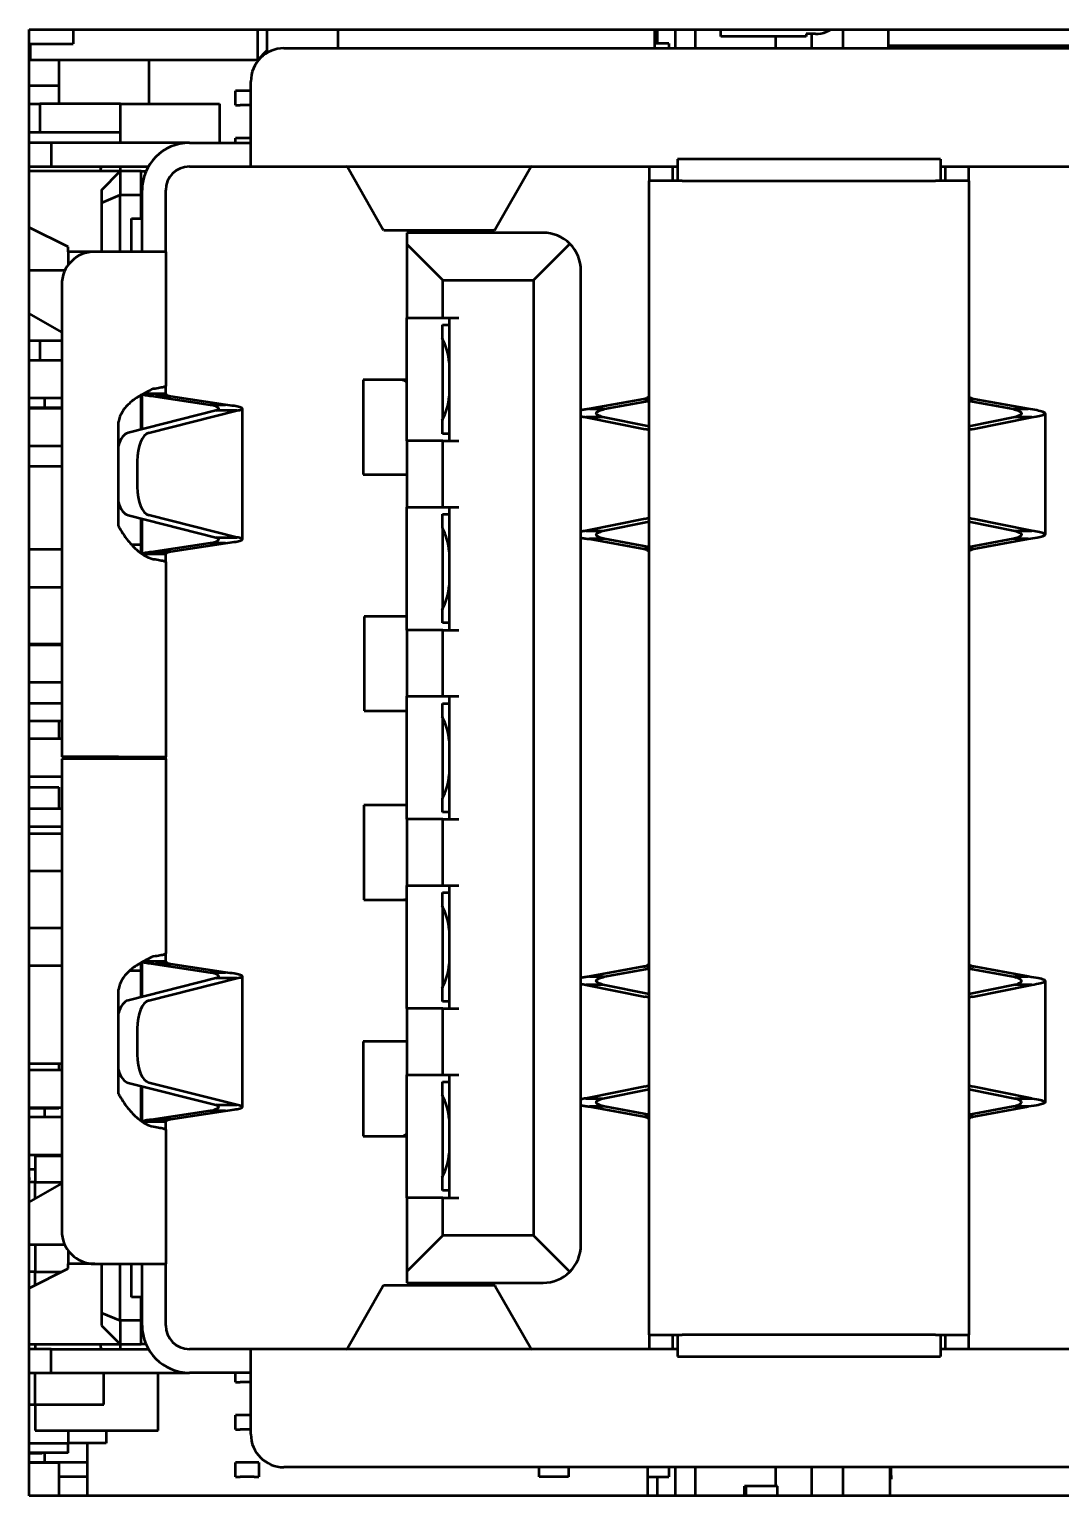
# Model space of a CAD drawing. Header units: millimetres. Extents: x 3412 to 5643, y 891 to 1933.
# Drawn here: x 3686.94 to 3697.84, y 1516.77 to 1532.27 of the extents above; entities that cross this region are included whole.
import ezdxf

# ---------------------------------------------------------------- set-up
doc = ezdxf.new("R2010")
doc.units = ezdxf.units.MM
doc.header["$LTSCALE"] = 1.8
doc.layers.add('외형선(ISO)', color=7, linetype='Continuous', lineweight=50)

msp = doc.modelspace()

# ---------------------------------------------------------------- linework, layer by layer
at = {"layer": '외형선(ISO)'}
for p, q in [((3686.937, 1516.77), (3686.937, 1532.27)), ((3686.937, 1532.27), (3703.537, 1532.27)), ((3687.399, 1532.27), (3687.399, 1532.118)), ((3689.349, 1532.27), (3689.349, 1531.946)), ((3689.449, 1532.27), (3689.449, 1532.046)), ((3690.199, 1532.27), (3690.199, 1532.071)), ((3693.549, 1532.071), (3693.549, 1532.27)), ((3693.578, 1532.12), (3693.578, 1532.27)), ((3693.766, 1532.27), (3693.766, 1532.07)), ((3693.978, 1532.27), (3693.978, 1532.07)), ((3694.249, 1532.196), (3694.249, 1532.27)), ((3695.149, 1532.221), (3695.149, 1532.196)), ((3695.249, 1532.221), (3695.149, 1532.221)), ((3695.208, 1532.221), (3695.208, 1532.07)), ((3695.538, 1532.27), (3695.538, 1532.07)), ((3696.018, 1532.27), (3696.018, 1532.07)), ((3686.937, 1532.118), (3687.399, 1532.118)), ((3686.949, 1531.946), (3686.949, 1532.118)), ((3689.629, 1532.07), (3700.749, 1532.07)), ((3690.199, 1532.071), (3693.549, 1532.071)), ((3692.328, 1532.07), (3692.328, 1532.071)), ((3692.636, 1532.071), (3692.636, 1532.07)), ((3693.478, 1532.07), (3693.478, 1532.071)), ((3693.672, 1532.12), (3693.549, 1532.12)), ((3693.698, 1532.12), (3693.672, 1532.12)), ((3693.698, 1532.12), (3693.698, 1532.07)), ((3695.149, 1532.196), (3694.249, 1532.196)), ((3694.828, 1532.07), (3694.828, 1532.196)), ((3703.537, 1532.095), (3696.018, 1532.095)), ((3686.937, 1531.957), (3686.949, 1531.946)), ((3689.349, 1531.946), (3686.949, 1531.946)), ((3687.249, 1531.946), (3687.249, 1531.678)), ((3688.199, 1531.946), (3688.199, 1531.482)), ((3689.449, 1532.046), (3689.349, 1531.946)), ((3686.937, 1531.678), (3687.249, 1531.678)), ((3687.249, 1531.678), (3687.249, 1531.482)), ((3689.117, 1531.47), (3689.117, 1531.62)), ((3689.164, 1531.62), (3689.117, 1531.62)), ((3689.279, 1531.62), (3689.164, 1531.62)), ((3689.279, 1531.32), (3689.279, 1531.72)), ((3686.937, 1531.482), (3687.049, 1531.482)), ((3687.902, 1531.482), (3687.049, 1531.482)), ((3687.049, 1531.482), (3687.049, 1531.182)), ((3687.902, 1531.07), (3687.902, 1531.482)), ((3687.902, 1531.482), (3688.949, 1531.482)), ((3688.949, 1531.482), (3688.949, 1531.07)), ((3689.117, 1531.47), (3689.165, 1531.47)), ((3689.279, 1531.47), (3689.165, 1531.47)), ((3689.279, 1530.82), (3689.279, 1531.32)), ((3686.937, 1531.182), (3687.899, 1531.182)), ((3687.899, 1531.182), (3687.899, 1531.07)), ((3689.117, 1531.07), (3689.117, 1531.12)), ((3689.164, 1531.12), (3689.117, 1531.12)), ((3689.279, 1531.12), (3689.164, 1531.12)), ((3687.168, 1531.07), (3686.937, 1531.07)), ((3688.629, 1531.07), (3687.168, 1531.07)), ((3687.168, 1531.07), (3687.168, 1530.82)), ((3688.629, 1531.07), (3689.279, 1531.07)), ((3686.937, 1530.82), (3687.168, 1530.82)), ((3687.168, 1530.82), (3688.196, 1530.82)), ((3687.899, 1530.82), (3687.899, 1530.77)), ((3688.629, 1530.82), (3689.279, 1530.82)), ((3689.279, 1530.82), (3693.789, 1530.82)), ((3690.676, 1530.156), (3690.3, 1530.812)), ((3692.238, 1530.812), (3691.861, 1530.156)), ((3693.489, 1530.82), (3693.489, 1530.682)), ((3693.739, 1530.682), (3693.739, 1530.82)), ((3693.789, 1530.899), (3693.789, 1530.67)), ((3696.569, 1530.899), (3693.789, 1530.899)), ((3696.569, 1530.899), (3696.569, 1530.67)), ((3696.569, 1530.82), (3701.099, 1530.82)), ((3696.619, 1530.82), (3696.619, 1530.682)), ((3696.869, 1530.682), (3696.869, 1530.82)), ((3687.899, 1530.77), (3686.937, 1530.77)), ((3687.699, 1530.57), (3687.899, 1530.77)), ((3687.899, 1530.77), (3687.899, 1530.52)), ((3688.119, 1530.77), (3687.899, 1530.77)), ((3688.119, 1530.52), (3688.119, 1530.77)), ((3688.119, 1530.77), (3688.17, 1530.77)), ((3693.489, 1530.682), (3693.489, 1530.67)), ((3693.839, 1530.67), (3693.489, 1530.67)), ((3693.489, 1518.47), (3693.489, 1530.67)), ((3693.739, 1530.67), (3693.739, 1530.682)), ((3693.839, 1530.67), (3696.519, 1530.67)), ((3696.869, 1530.67), (3696.519, 1530.67)), ((3696.619, 1530.682), (3696.619, 1530.67)), ((3696.869, 1530.67), (3696.869, 1530.682)), ((3696.869, 1530.67), (3696.869, 1518.47)), ((3687.699, 1530.57), (3687.699, 1530.437)), ((3687.699, 1530.437), (3687.899, 1530.52)), ((3687.899, 1530.52), (3688.119, 1530.52)), ((3687.899, 1529.92), (3687.899, 1530.52)), ((3688.119, 1530.27), (3688.119, 1530.52)), ((3688.129, 1529.92), (3688.129, 1530.57)), ((3688.379, 1529.92), (3688.379, 1530.57)), ((3687.699, 1530.437), (3687.699, 1529.92)), ((3688.019, 1530.27), (3688.119, 1530.27)), ((3688.019, 1529.92), (3688.019, 1530.27)), ((3688.119, 1530.27), (3688.129, 1530.27)), ((3687.349, 1529.97), (3686.937, 1530.176)), ((3690.684, 1530.147), (3691.853, 1530.147)), ((3690.929, 1530.12), (3690.929, 1530)), ((3692.369, 1530.12), (3690.929, 1530.12)), ((3687.349, 1529.92), (3687.349, 1529.97)), ((3687.629, 1529.92), (3687.349, 1529.92)), ((3687.349, 1529.92), (3687.349, 1529.78)), ((3687.879, 1529.92), (3687.629, 1529.92)), ((3688.379, 1529.92), (3687.879, 1529.92)), ((3688.379, 1529.92), (3688.379, 1528.502)), ((3690.929, 1530), (3690.929, 1529.22)), ((3691.309, 1529.62), (3690.929, 1530)), ((3692.652, 1530.003), (3692.269, 1529.62)), ((3687.313, 1529.72), (3686.937, 1529.72)), ((3687.279, 1529.57), (3687.279, 1524.58)), ((3691.309, 1529.22), (3691.309, 1529.62)), ((3691.309, 1529.62), (3692.269, 1529.62)), ((3692.269, 1529.62), (3692.269, 1519.52)), ((3692.769, 1519.42), (3692.769, 1529.72)), ((3687.279, 1529.069), (3686.937, 1529.268)), ((3690.929, 1527.92), (3690.929, 1529.22)), ((3690.929, 1529.22), (3691.309, 1529.22)), ((3691.304, 1529.002), (3691.304, 1529.145)), ((3691.304, 1529.145), (3691.379, 1529.145)), ((3691.309, 1529.22), (3691.479, 1529.22)), ((3691.379, 1527.92), (3691.379, 1529.22)), ((3686.937, 1528.982), (3687.279, 1528.982)), ((3687.049, 1528.982), (3687.049, 1528.774)), ((3691.304, 1529.002), (3691.304, 1528.138)), ((3686.937, 1528.774), (3687.279, 1528.774)), ((3687.279, 1528.77), (3686.937, 1528.77)), ((3688.379, 1528.419), (3688.379, 1528.502)), ((3690.61, 1528.565), (3690.467, 1528.565)), ((3690.467, 1528.565), (3690.467, 1527.565)), ((3690.867, 1528.565), (3690.61, 1528.565)), ((3690.929, 1528.565), (3690.867, 1528.565)), ((3687.279, 1528.37), (3686.937, 1528.37)), ((3687.098, 1528.37), (3687.098, 1528.27)), ((3688.119, 1528.04), (3688.119, 1528.404)), ((3688.129, 1528.042), (3688.129, 1528.409)), ((3688.146, 1528.419), (3688.254, 1528.419)), ((3688.254, 1528.419), (3688.379, 1528.419)), ((3688.272, 1528.39), (3688.85, 1528.301)), ((3688.352, 1528.39), (3688.272, 1528.39)), ((3688.432, 1528.39), (3688.352, 1528.39)), ((3689.01, 1528.301), (3688.432, 1528.39)), ((3693.435, 1528.362), (3692.859, 1528.257)), ((3693.019, 1528.257), (3693.489, 1528.343)), ((3693.489, 1528.362), (3693.435, 1528.362)), ((3696.922, 1528.362), (3696.869, 1528.362)), ((3696.869, 1528.343), (3697.338, 1528.257)), ((3697.499, 1528.257), (3696.922, 1528.362)), ((3687.279, 1528.27), (3686.937, 1528.27)), ((3686.937, 1528.265), (3687.279, 1528.265)), ((3688.91, 1528.24), (3687.981, 1528.005)), ((3688.201, 1528.005), (3689.131, 1528.24)), ((3688.85, 1528.301), (3688.93, 1528.301)), ((3689.02, 1528.24), (3688.91, 1528.24)), ((3688.93, 1528.301), (3689.01, 1528.301)), ((3689.131, 1528.24), (3689.02, 1528.24)), ((3689.189, 1528.262), (3689.189, 1526.878)), ((3692.859, 1528.257), (3692.939, 1528.257)), ((3692.939, 1528.257), (3693.019, 1528.257)), ((3697.338, 1528.257), (3697.418, 1528.257)), ((3697.418, 1528.257), (3697.499, 1528.257)), ((3697.677, 1528.211), (3697.677, 1526.929)), ((3687.879, 1527.019), (3687.879, 1528.121)), ((3691.304, 1527.995), (3691.304, 1528.138)), ((3692.91, 1528.171), (3692.821, 1528.171)), ((3692.821, 1528.171), (3693.448, 1528.044)), ((3693, 1528.171), (3692.91, 1528.171)), ((3693.489, 1528.072), (3693, 1528.171)), ((3697.357, 1528.171), (3696.869, 1528.072)), ((3696.909, 1528.044), (3697.537, 1528.171)), ((3697.447, 1528.171), (3697.357, 1528.171)), ((3697.537, 1528.171), (3697.447, 1528.171)), ((3687.279, 1527.865), (3686.937, 1527.865)), ((3690.929, 1527.92), (3690.929, 1527.22)), ((3691.309, 1527.92), (3690.929, 1527.92)), ((3691.379, 1527.995), (3691.304, 1527.995)), ((3691.309, 1527.22), (3691.309, 1527.92)), ((3691.309, 1527.92), (3691.479, 1527.92)), ((3687.279, 1527.649), (3686.937, 1527.649)), ((3688.077, 1527.707), (3688.077, 1527.433)), ((3690.467, 1527.565), (3690.61, 1527.565)), ((3690.61, 1527.565), (3690.929, 1527.565)), ((3687.981, 1527.135), (3688.91, 1526.9)), ((3688.119, 1526.82), (3688.119, 1527.1)), ((3688.129, 1526.724), (3688.129, 1527.097)), ((3689.131, 1526.9), (3688.201, 1527.135)), ((3690.929, 1525.92), (3690.929, 1527.22)), ((3690.929, 1527.22), (3691.309, 1527.22)), ((3691.304, 1527.145), (3691.379, 1527.145)), ((3691.304, 1527.002), (3691.304, 1527.145)), ((3691.309, 1527.22), (3691.479, 1527.22)), ((3691.379, 1525.92), (3691.379, 1527.22)), ((3693.448, 1527.096), (3692.821, 1526.969)), ((3697.537, 1526.969), (3696.909, 1527.096)), ((3691.304, 1527.002), (3691.304, 1526.138)), ((3692.821, 1526.969), (3692.91, 1526.969)), ((3692.91, 1526.969), (3693, 1526.969)), ((3693, 1526.969), (3693.489, 1527.067)), ((3696.869, 1527.067), (3697.357, 1526.969)), ((3697.357, 1526.969), (3697.447, 1526.969)), ((3697.447, 1526.969), (3697.537, 1526.969)), ((3688.119, 1526.82), (3688.019, 1526.82)), ((3688.119, 1526.731), (3688.119, 1526.82)), ((3688.85, 1526.839), (3688.272, 1526.749)), ((3688.432, 1526.749), (3689.01, 1526.839)), ((3688.93, 1526.839), (3688.85, 1526.839)), ((3688.91, 1526.9), (3689.02, 1526.9)), ((3689.01, 1526.839), (3688.93, 1526.839)), ((3689.02, 1526.9), (3689.131, 1526.9)), ((3692.859, 1526.883), (3693.435, 1526.777)), ((3692.939, 1526.883), (3692.859, 1526.883)), ((3693.019, 1526.883), (3692.939, 1526.883)), ((3693.489, 1526.797), (3693.019, 1526.883)), ((3697.338, 1526.883), (3696.869, 1526.797)), ((3696.922, 1526.777), (3697.499, 1526.883)), ((3697.418, 1526.883), (3697.338, 1526.883)), ((3697.499, 1526.883), (3697.418, 1526.883)), ((3686.937, 1526.774), (3687.279, 1526.774)), ((3687.279, 1526.77), (3686.937, 1526.77)), ((3688.254, 1526.721), (3688.134, 1526.721)), ((3688.379, 1526.721), (3688.254, 1526.721)), ((3688.272, 1526.749), (3688.352, 1526.749)), ((3688.352, 1526.749), (3688.432, 1526.749)), ((3688.379, 1526.638), (3688.379, 1526.721)), ((3688.379, 1526.638), (3688.379, 1524.58)), ((3693.435, 1526.777), (3693.489, 1526.777)), ((3696.869, 1526.777), (3696.922, 1526.777)), ((3687.279, 1526.37), (3686.937, 1526.37)), ((3690.62, 1526.065), (3690.477, 1526.065)), ((3690.477, 1526.065), (3690.477, 1525.065)), ((3690.9, 1526.065), (3690.62, 1526.065)), ((3690.929, 1526.065), (3690.9, 1526.065)), ((3691.304, 1525.995), (3691.304, 1526.138)), ((3690.929, 1525.92), (3690.929, 1525.22)), ((3691.309, 1525.92), (3690.929, 1525.92)), ((3691.379, 1525.995), (3691.304, 1525.995)), ((3691.309, 1525.22), (3691.309, 1525.92)), ((3691.309, 1525.92), (3691.479, 1525.92)), ((3687.279, 1525.77), (3686.937, 1525.77)), ((3686.937, 1525.765), (3687.279, 1525.765)), ((3687.279, 1525.365), (3686.937, 1525.365)), ((3686.937, 1525.149), (3687.279, 1525.149)), ((3690.929, 1523.92), (3690.929, 1525.22)), ((3690.929, 1525.22), (3691.309, 1525.22)), ((3691.304, 1525.145), (3691.379, 1525.145)), ((3691.304, 1525.002), (3691.304, 1525.145)), ((3691.309, 1525.22), (3691.479, 1525.22)), ((3691.379, 1523.92), (3691.379, 1525.22)), ((3686.937, 1524.959), (3687.279, 1524.959)), ((3687.249, 1524.959), (3687.249, 1524.774)), ((3690.477, 1525.065), (3690.62, 1525.065)), ((3690.62, 1525.065), (3690.9, 1525.065)), ((3690.9, 1525.065), (3690.929, 1525.065)), ((3691.304, 1525.002), (3691.304, 1524.138)), ((3686.937, 1524.774), (3687.279, 1524.774)), ((3687.279, 1524.77), (3686.937, 1524.77)), ((3687.879, 1524.58), (3687.279, 1524.58)), ((3687.279, 1524.56), (3687.279, 1519.57)), ((3687.879, 1524.56), (3687.279, 1524.56)), ((3687.349, 1524.58), (3687.349, 1524.56)), ((3687.869, 1524.58), (3687.869, 1524.56)), ((3687.879, 1524.58), (3688.379, 1524.58)), ((3688.379, 1524.56), (3687.879, 1524.56)), ((3688.119, 1524.56), (3688.119, 1524.58)), ((3688.129, 1524.58), (3688.129, 1524.56)), ((3688.379, 1524.56), (3688.379, 1524.58)), ((3688.379, 1524.56), (3688.379, 1522.502)), ((3687.279, 1524.37), (3686.937, 1524.37)), ((3686.937, 1524.261), (3687.249, 1524.261)), ((3687.249, 1524.261), (3687.249, 1524.029)), ((3687.279, 1524.029), (3686.937, 1524.029)), ((3690.615, 1524.07), (3690.472, 1524.07)), ((3690.472, 1524.07), (3690.472, 1523.07)), ((3690.895, 1524.07), (3690.615, 1524.07)), ((3690.929, 1524.07), (3690.895, 1524.07)), ((3691.304, 1523.995), (3691.304, 1524.138)), ((3691.379, 1523.995), (3691.304, 1523.995)), ((3687.279, 1523.839), (3686.937, 1523.839)), ((3690.929, 1523.92), (3690.929, 1523.22)), ((3691.309, 1523.92), (3690.929, 1523.92)), ((3691.309, 1523.22), (3691.309, 1523.92)), ((3691.309, 1523.92), (3691.479, 1523.92)), ((3686.937, 1523.77), (3687.279, 1523.77)), ((3687.279, 1523.37), (3686.937, 1523.37)), ((3690.929, 1521.92), (3690.929, 1523.22)), ((3690.929, 1523.22), (3691.309, 1523.22)), ((3691.309, 1523.22), (3691.479, 1523.22)), ((3691.379, 1521.92), (3691.379, 1523.22)), ((3690.472, 1523.07), (3690.615, 1523.07)), ((3690.615, 1523.07), (3690.895, 1523.07)), ((3690.895, 1523.07), (3690.929, 1523.07)), ((3691.304, 1523.145), (3691.379, 1523.145)), ((3691.304, 1523.002), (3691.304, 1523.145)), ((3691.304, 1523.002), (3691.304, 1522.138)), ((3686.937, 1522.774), (3687.279, 1522.774)), ((3687.279, 1522.77), (3686.937, 1522.77)), ((3688.379, 1522.419), (3688.379, 1522.502)), ((3687.279, 1522.37), (3686.937, 1522.37)), ((3687.999, 1522.32), (3688.119, 1522.32)), ((3688.119, 1522.32), (3688.119, 1522.404)), ((3688.119, 1522.04), (3688.119, 1522.32)), ((3688.129, 1522.042), (3688.129, 1522.409)), ((3688.146, 1522.419), (3688.254, 1522.419)), ((3688.254, 1522.419), (3688.379, 1522.419)), ((3688.272, 1522.39), (3688.85, 1522.301)), ((3688.352, 1522.39), (3688.272, 1522.39)), ((3688.432, 1522.39), (3688.352, 1522.39)), ((3689.01, 1522.301), (3688.432, 1522.39)), ((3688.85, 1522.301), (3688.93, 1522.301)), ((3688.93, 1522.301), (3689.01, 1522.301)), ((3693.435, 1522.362), (3692.859, 1522.257)), ((3693.019, 1522.257), (3693.489, 1522.343)), ((3693.489, 1522.362), (3693.435, 1522.362)), ((3696.922, 1522.362), (3696.869, 1522.362)), ((3696.869, 1522.343), (3697.338, 1522.257)), ((3697.499, 1522.257), (3696.922, 1522.362)), ((3688.91, 1522.24), (3687.981, 1522.005)), ((3688.201, 1522.005), (3689.131, 1522.24)), ((3689.02, 1522.24), (3688.91, 1522.24)), ((3689.131, 1522.24), (3689.02, 1522.24)), ((3689.189, 1522.262), (3689.189, 1520.878)), ((3691.304, 1521.995), (3691.304, 1522.138)), ((3692.91, 1522.171), (3692.821, 1522.171)), ((3692.821, 1522.171), (3693.448, 1522.044)), ((3692.859, 1522.257), (3692.939, 1522.257)), ((3693, 1522.171), (3692.91, 1522.171)), ((3692.939, 1522.257), (3693.019, 1522.257)), ((3693.489, 1522.072), (3693, 1522.171)), ((3697.357, 1522.171), (3696.869, 1522.072)), ((3696.909, 1522.044), (3697.537, 1522.171)), ((3697.338, 1522.257), (3697.418, 1522.257)), ((3697.447, 1522.171), (3697.357, 1522.171)), ((3697.418, 1522.257), (3697.499, 1522.257)), ((3697.537, 1522.171), (3697.447, 1522.171)), ((3697.677, 1522.211), (3697.677, 1520.929)), ((3687.879, 1521.019), (3687.879, 1522.121)), ((3691.379, 1521.995), (3691.304, 1521.995)), ((3690.929, 1521.92), (3690.929, 1521.22)), ((3691.309, 1521.92), (3690.929, 1521.92)), ((3691.309, 1521.22), (3691.309, 1521.92)), ((3691.309, 1521.92), (3691.479, 1521.92)), ((3688.077, 1521.707), (3688.077, 1521.433)), ((3690.61, 1521.57), (3690.467, 1521.57)), ((3690.467, 1521.57), (3690.467, 1520.57)), ((3690.929, 1521.57), (3690.61, 1521.57)), ((3686.937, 1521.339), (3687.279, 1521.339)), ((3686.937, 1521.27), (3687.279, 1521.27)), ((3687.249, 1521.339), (3687.249, 1521.27)), ((3690.929, 1519.92), (3690.929, 1521.22)), ((3690.929, 1521.22), (3691.309, 1521.22)), ((3691.309, 1521.22), (3691.479, 1521.22)), ((3691.379, 1519.92), (3691.379, 1521.22)), ((3687.981, 1521.135), (3688.91, 1520.9)), ((3688.119, 1520.731), (3688.119, 1521.1)), ((3688.129, 1520.724), (3688.129, 1521.097)), ((3689.131, 1520.9), (3688.201, 1521.135)), ((3691.304, 1521.145), (3691.379, 1521.145)), ((3691.304, 1521.002), (3691.304, 1521.145)), ((3693.448, 1521.096), (3692.821, 1520.969)), ((3693, 1520.969), (3693.489, 1521.067)), ((3696.869, 1521.067), (3697.357, 1520.969)), ((3697.537, 1520.969), (3696.909, 1521.096)), ((3688.91, 1520.9), (3689.02, 1520.9)), ((3689.02, 1520.9), (3689.131, 1520.9)), ((3691.304, 1521.002), (3691.304, 1520.138)), ((3692.821, 1520.969), (3692.91, 1520.969)), ((3692.91, 1520.969), (3693, 1520.969)), ((3697.357, 1520.969), (3697.447, 1520.969)), ((3697.447, 1520.969), (3697.537, 1520.969)), ((3687.279, 1520.87), (3686.937, 1520.87)), ((3686.937, 1520.866), (3687.249, 1520.866)), ((3686.937, 1520.774), (3687.279, 1520.774)), ((3687.279, 1520.77), (3686.937, 1520.77)), ((3687.098, 1520.866), (3687.098, 1520.774)), ((3687.249, 1520.87), (3687.249, 1520.866)), ((3688.85, 1520.839), (3688.272, 1520.749)), ((3688.272, 1520.749), (3688.352, 1520.749)), ((3688.352, 1520.749), (3688.432, 1520.749)), ((3688.432, 1520.749), (3689.01, 1520.839)), ((3688.93, 1520.839), (3688.85, 1520.839)), ((3689.01, 1520.839), (3688.93, 1520.839)), ((3692.939, 1520.883), (3692.859, 1520.883)), ((3692.859, 1520.883), (3693.435, 1520.777)), ((3693.019, 1520.883), (3692.939, 1520.883)), ((3693.489, 1520.797), (3693.019, 1520.883)), ((3693.435, 1520.777), (3693.489, 1520.777)), ((3697.338, 1520.883), (3696.869, 1520.797)), ((3696.869, 1520.777), (3696.922, 1520.777)), ((3696.922, 1520.777), (3697.499, 1520.883)), ((3697.418, 1520.883), (3697.338, 1520.883)), ((3697.499, 1520.883), (3697.418, 1520.883)), ((3688.254, 1520.721), (3688.134, 1520.721)), ((3688.379, 1520.721), (3688.254, 1520.721)), ((3688.379, 1520.638), (3688.379, 1520.721)), ((3688.379, 1520.638), (3688.379, 1519.22)), ((3690.467, 1520.57), (3690.61, 1520.57)), ((3690.61, 1520.57), (3690.867, 1520.57)), ((3690.867, 1520.57), (3690.929, 1520.57)), ((3687.279, 1520.37), (3686.937, 1520.37)), ((3687.279, 1520.36), (3686.999, 1520.36)), ((3686.999, 1520.36), (3686.999, 1520.085)), ((3687.098, 1520.37), (3687.098, 1520.36)), ((3686.937, 1520.22), (3686.999, 1520.22)), ((3686.948, 1520.12), (3686.937, 1520.12)), ((3691.304, 1519.995), (3691.304, 1520.138)), ((3686.999, 1520.085), (3686.937, 1520.085)), ((3686.937, 1519.871), (3687.279, 1520.071)), ((3686.999, 1520.085), (3687.279, 1520.085)), ((3686.999, 1519.907), (3686.999, 1520.085)), ((3691.379, 1519.995), (3691.304, 1519.995)), ((3690.929, 1519.92), (3690.929, 1519.14)), ((3691.309, 1519.92), (3690.929, 1519.92)), ((3691.309, 1519.52), (3691.309, 1519.92)), ((3691.309, 1519.92), (3691.479, 1519.92)), ((3690.929, 1519.14), (3691.309, 1519.52)), ((3692.269, 1519.52), (3691.309, 1519.52)), ((3692.269, 1519.52), (3692.652, 1519.137)), ((3687.313, 1519.42), (3686.937, 1519.42)), ((3686.999, 1519.42), (3686.999, 1519.135)), ((3687.349, 1519.36), (3687.349, 1519.22)), ((3687.629, 1519.22), (3687.349, 1519.22)), ((3687.349, 1519.17), (3687.349, 1519.22)), ((3687.629, 1519.22), (3687.879, 1519.22)), ((3687.699, 1519.22), (3687.699, 1518.703)), ((3687.879, 1519.22), (3688.379, 1519.22)), ((3687.899, 1518.62), (3687.899, 1519.22)), ((3688.019, 1518.87), (3688.019, 1519.22)), ((3688.129, 1518.57), (3688.129, 1519.22)), ((3688.379, 1518.57), (3688.379, 1519.22)), ((3686.937, 1518.964), (3687.349, 1519.17)), ((3686.999, 1519.135), (3686.937, 1519.135)), ((3686.999, 1519.135), (3687.279, 1519.135)), ((3686.999, 1518.995), (3686.999, 1519.135)), ((3690.929, 1519.14), (3690.929, 1519.02)), ((3690.3, 1518.328), (3690.676, 1518.984)), ((3691.853, 1518.993), (3690.684, 1518.993)), ((3690.929, 1519.02), (3692.369, 1519.02)), ((3691.861, 1518.984), (3692.238, 1518.328)), ((3688.119, 1518.87), (3688.019, 1518.87)), ((3688.129, 1518.87), (3688.119, 1518.87)), ((3688.119, 1518.62), (3688.119, 1518.87)), ((3687.699, 1518.703), (3687.899, 1518.62)), ((3687.699, 1518.703), (3687.699, 1518.57)), ((3687.699, 1518.57), (3687.899, 1518.37)), ((3687.899, 1518.62), (3687.899, 1518.37)), ((3688.119, 1518.62), (3687.899, 1518.62)), ((3688.119, 1518.37), (3688.119, 1518.62)), ((3693.489, 1518.47), (3693.839, 1518.47)), ((3693.489, 1518.47), (3693.489, 1518.457)), ((3693.489, 1518.457), (3693.489, 1518.32)), ((3693.739, 1518.457), (3693.739, 1518.47)), ((3693.739, 1518.32), (3693.739, 1518.457)), ((3693.789, 1518.47), (3693.789, 1518.241)), ((3696.519, 1518.47), (3693.839, 1518.47)), ((3696.519, 1518.47), (3696.869, 1518.47)), ((3696.569, 1518.47), (3696.569, 1518.241)), ((3696.619, 1518.47), (3696.619, 1518.457)), ((3696.619, 1518.457), (3696.619, 1518.32)), ((3696.869, 1518.457), (3696.869, 1518.47)), ((3696.869, 1518.32), (3696.869, 1518.457)), ((3686.937, 1518.37), (3687.899, 1518.37)), ((3687.168, 1518.32), (3686.937, 1518.32)), ((3686.999, 1518.37), (3686.999, 1518.32)), ((3687.168, 1518.32), (3688.196, 1518.32)), ((3687.168, 1518.07), (3687.168, 1518.32)), ((3687.899, 1518.37), (3687.899, 1518.32)), ((3687.899, 1518.37), (3688.119, 1518.37)), ((3688.17, 1518.37), (3688.119, 1518.37)), ((3689.279, 1518.32), (3688.629, 1518.32)), ((3689.279, 1517.82), (3689.279, 1518.32)), ((3693.789, 1518.32), (3689.279, 1518.32)), ((3701.099, 1518.32), (3696.569, 1518.32)), ((3693.789, 1518.241), (3696.569, 1518.241)), ((3686.937, 1518.07), (3687.168, 1518.07)), ((3686.999, 1517.735), (3686.999, 1518.07)), ((3687.168, 1518.07), (3688.629, 1518.07)), ((3687.724, 1517.735), (3687.724, 1518.07)), ((3688.299, 1517.46), (3688.299, 1518.07)), ((3689.279, 1518.07), (3688.629, 1518.07)), ((3689.117, 1517.97), (3689.117, 1518.07)), ((3689.117, 1517.97), (3689.165, 1517.97)), ((3689.279, 1517.97), (3689.165, 1517.97)), ((3689.279, 1517.42), (3689.279, 1517.82)), ((3686.937, 1517.735), (3686.999, 1517.735)), ((3686.999, 1517.735), (3686.999, 1517.46)), ((3686.999, 1517.735), (3687.724, 1517.735)), ((3689.117, 1517.47), (3689.117, 1517.62)), ((3689.164, 1517.62), (3689.117, 1517.62)), ((3689.279, 1517.62), (3689.164, 1517.62)), ((3686.937, 1517.324), (3687.349, 1517.324)), ((3686.999, 1517.46), (3688.299, 1517.46)), ((3687.349, 1517.46), (3687.349, 1517.324)), ((3687.349, 1517.224), (3687.349, 1517.324)), ((3687.749, 1517.324), (3687.349, 1517.324)), ((3687.548, 1517.324), (3687.548, 1516.77)), ((3687.749, 1517.46), (3687.749, 1517.424)), ((3687.749, 1517.424), (3687.749, 1517.324)), ((3689.117, 1517.47), (3689.165, 1517.47)), ((3689.279, 1517.47), (3689.165, 1517.47)), ((3687.349, 1517.224), (3686.937, 1517.224)), ((3686.937, 1517.22), (3687.072, 1517.22)), ((3687.098, 1517.224), (3687.098, 1517.12)), ((3686.937, 1517.12), (3687.249, 1517.12)), ((3686.948, 1517.12), (3686.937, 1517.12)), ((3687.048, 1517.12), (3686.948, 1517.12)), ((3687.056, 1517.12), (3687.048, 1517.12)), ((3687.048, 1517.12), (3687.048, 1517.12)), ((3687.158, 1517.12), (3687.056, 1517.12)), ((3687.251, 1517.12), (3687.158, 1517.12)), ((3687.249, 1517.12), (3687.249, 1516.87)), ((3687.548, 1517.12), (3687.251, 1517.12)), ((3689.117, 1516.97), (3689.117, 1517.12)), ((3689.164, 1517.12), (3689.117, 1517.12)), ((3689.314, 1517.12), (3689.164, 1517.12)), ((3689.362, 1517.12), (3689.314, 1517.12)), ((3689.362, 1517.12), (3689.362, 1516.97)), ((3700.749, 1517.07), (3689.629, 1517.07)), ((3692.328, 1516.97), (3692.328, 1517.07)), ((3692.636, 1517.07), (3692.636, 1516.97)), ((3693.478, 1516.77), (3693.478, 1517.07)), ((3693.698, 1517.07), (3693.698, 1516.97)), ((3693.766, 1517.07), (3693.766, 1516.77)), ((3693.978, 1517.07), (3693.978, 1516.77)), ((3694.828, 1516.87), (3694.828, 1517.07)), ((3695.208, 1517.07), (3695.208, 1516.77)), ((3695.538, 1517.07), (3695.538, 1516.77)), ((3696.038, 1516.77), (3696.038, 1517.07)), ((3696.048, 1516.985), (3696.048, 1517.07)), ((3687.249, 1516.97), (3687.251, 1516.97)), ((3687.249, 1516.87), (3687.249, 1516.77)), ((3687.548, 1516.97), (3687.251, 1516.97)), ((3689.117, 1516.97), (3689.165, 1516.97)), ((3689.315, 1516.97), (3689.165, 1516.97)), ((3689.315, 1516.97), (3689.362, 1516.97)), ((3692.636, 1516.97), (3692.328, 1516.97)), ((3693.478, 1516.97), (3693.672, 1516.97)), ((3693.578, 1516.77), (3693.578, 1516.97)), ((3693.672, 1516.97), (3693.698, 1516.97)), ((3694.515, 1516.87), (3694.498, 1516.87)), ((3694.498, 1516.77), (3694.498, 1516.87)), ((3694.849, 1516.87), (3694.515, 1516.87)), ((3694.515, 1516.77), (3694.515, 1516.87)), ((3694.849, 1516.77), (3694.849, 1516.87)), ((3696.048, 1516.985), (3696.038, 1516.985)), ((3696.038, 1516.944), (3696.048, 1516.944)), ((3696.048, 1516.985), (3696.048, 1516.944)), ((3703.537, 1516.77), (3686.937, 1516.77))]:
    msp.add_line(p, q, dxfattribs=at)
for centre, radius, start, end in [((3689.629, 1531.72), 0.35, 90, 180), ((3688.629, 1530.57), 0.5, 90, 180), ((3687.989, 1530.77), 0.3, 170.4059, 180), ((3688.629, 1530.57), 0.25, 90, 180), ((3692.369, 1529.72), 0.4, 45, 90), ((3687.629, 1529.57), 0.35, 90, 180), ((3692.369, 1529.72), 0.4, 0, 45), ((3687.629, 1519.57), 0.35, 180, 270), ((3692.369, 1519.42), 0.4, 315, 0), ((3692.369, 1519.42), 0.4, 270, 315), ((3688.629, 1518.57), 0.5, 180, 270), ((3688.629, 1518.57), 0.25, 180, 270), ((3687.989, 1518.37), 0.3, 180, 189.5941), ((3689.629, 1517.42), 0.35, 180, 270)]:
    msp.add_arc(centre, radius, start, end, dxfattribs=at)
for centre, major_axis, ratio, start_param, end_param in [((3690.294, 1530.312), (-0.006, 0.508), 0.123135, 6.108552, 6.281746), ((3692.244, 1530.312), (0.005, 0.508), 0.123273, 0.001243, 0.174436), ((3691.117, 1528.645), (0, 0.5), 0.533333, 4.906338, 5.507788), ((3690.867, 1528.435), (0, -0.13), 0.771166, 2.481703, 3.141592), ((3691.117, 1528.495), (0, -0.5), 0.533333, 0.775397, 1.376847), ((3693.184, 1528.175), (0.504, -0.034), 0.080902, 3.749083, 3.911788), ((3693.42, 1527.747), (0, 0.3), 0.694658, 5.944861, 6.144024), ((3696.938, 1527.747), (0, 0.3), 0.694658, 0.139161, 0.338325), ((3687.997, 1527.707), (0, 0.3), 0.469472, 0.118281, 0.99993), ((3688.218, 1527.707), (0, 0.3), 0.469472, 0.118281, 1.570796), ((3688.218, 1527.433), (0, -0.3), 0.469472, 4.712389, 6.164905), ((3687.997, 1527.433), (0, -0.3), 0.469472, 5.283255, 6.164905), ((3693.42, 1527.393), (0, -0.3), 0.694658, 0.139161, 0.338324), ((3696.938, 1527.393), (0, -0.3), 0.694658, 5.944861, 6.144025), ((3691.117, 1526.645), (0, 0.5), 0.533333, 4.906338, 5.507788), ((3693.184, 1526.965), (-0.504, -0.034), 0.080907, 5.51299, 5.675696), ((3691.117, 1526.495), (0, -0.5), 0.533333, 0.775397, 1.376847), ((3690.9, 1525.965), (0, -0.1), 0.771166, 2.765526, 3.141592), ((3690.9, 1525.165), (0, 0.1), 0.771166, 3.141592, 3.517659), ((3691.117, 1524.645), (0, 0.5), 0.533333, 4.906338, 5.507788), ((3691.117, 1524.495), (0, -0.5), 0.533333, 0.775397, 1.376847), ((3690.895, 1523.97), (0, -0.1), 0.771166, 2.694771, 3.141592), ((3690.895, 1523.17), (0, 0.1), 0.771166, 3.141592, 3.588414), ((3691.117, 1522.645), (0, 0.5), 0.533333, 4.906338, 5.507788), ((3691.117, 1522.495), (0, -0.5), 0.533333, 0.775397, 1.376847), ((3693.184, 1522.175), (0.504, -0.034), 0.080902, 3.749083, 3.911788), ((3687.997, 1521.707), (0, 0.3), 0.469472, 0.118281, 0.99993), ((3688.218, 1521.707), (0, 0.3), 0.469472, 0.118281, 1.570796), ((3693.42, 1521.747), (0, 0.3), 0.694658, 5.944861, 6.144024), ((3696.938, 1521.747), (0, 0.3), 0.694658, 0.139161, 0.338325), ((3688.218, 1521.433), (0, -0.3), 0.469472, 4.712389, 6.164905), ((3687.997, 1521.433), (0, -0.3), 0.469472, 5.283255, 6.164905), ((3693.42, 1521.393), (0, -0.3), 0.694658, 0.139161, 0.338324), ((3696.938, 1521.393), (0, -0.3), 0.694658, 5.944861, 6.144025), ((3691.117, 1520.645), (0, 0.5), 0.533333, 4.906338, 5.507788), ((3693.184, 1520.965), (-0.504, -0.034), 0.080907, 5.51299, 5.675696), ((3690.867, 1520.7), (0, 0.13), 0.771166, 3.141592, 3.801482), ((3691.117, 1520.495), (0, -0.5), 0.533333, 0.775397, 1.376847), ((3690.294, 1518.828), (-0.006, -0.508), 0.123135, 0.00144, 0.174633), ((3692.244, 1518.828), (0.005, -0.508), 0.123273, 6.108749, 6.281942)]:
    msp.add_ellipse(centre, major_axis=major_axis, ratio=ratio, start_param=start_param, end_param=end_param, dxfattribs=at)
for points, knots in [([(3695.249, 1532.221), (3695.286, 1532.221), (3695.329, 1532.23), (3695.379, 1532.251), (3695.396, 1532.26), (3695.412, 1532.27)], [0, 0, 0, 0, 0.01106298, 0.01106298, 0.01630437, 0.01630437, 0.01630437, 0.01630437]), ([(3688.379, 1528.502), (3688.379, 1528.498), (3688.374, 1528.494), (3688.363, 1528.491), (3688.353, 1528.487), (3688.338, 1528.483), (3688.318, 1528.48), (3688.298, 1528.476), (3688.274, 1528.472), (3688.245, 1528.469)], [0, 0, 0, 0, 0.333333, 0.333333, 0.333333, 0.666667, 0.666667, 0.666667, 1, 1, 1, 1]), ([(3688.245, 1528.469), (3688.226, 1528.459), (3688.204, 1528.449), (3688.161, 1528.427), (3688.139, 1528.415), (3688.076, 1528.379), (3688.037, 1528.353), (3687.97, 1528.295), (3687.942, 1528.264), (3687.9, 1528.196), (3687.886, 1528.16), (3687.879, 1528.121)], [-0.05024107, -0.05024107, -0.05024107, -0.05024107, -0.04302421, -0.04302421, -0.03643271, -0.03643271, -0.02406244, -0.02406244, -0.01181807, -0.01181807, -0.00000289, -0.00000289, -0.00000289, -0.00000289]), ([(3688.135, 1528.413), (3688.138, 1528.412), (3688.141, 1528.411), (3688.146, 1528.409), (3688.157, 1528.406), (3688.173, 1528.403), (3688.194, 1528.4), (3688.216, 1528.397), (3688.242, 1528.394), (3688.272, 1528.39)], [0.2088857, 0.2088857, 0.2088857, 0.2088857, 0.3333333, 0.3333333, 0.3333333, 0.6666667, 0.6666667, 0.6666667, 1, 1, 1, 1]), ([(3688.379, 1528.419), (3688.379, 1528.416), (3688.381, 1528.413), (3688.385, 1528.409), (3688.389, 1528.406), (3688.395, 1528.403), (3688.403, 1528.4), (3688.411, 1528.397), (3688.421, 1528.394), (3688.432, 1528.39)], [0, 0, 0, 0, 0.333333, 0.333333, 0.333333, 0.666667, 0.666667, 0.666667, 1, 1, 1, 1]), ([(3693.435, 1528.362), (3693.446, 1528.366), (3693.456, 1528.37), (3693.464, 1528.374), (3693.472, 1528.377), (3693.478, 1528.381), (3693.482, 1528.385), (3693.487, 1528.389), (3693.489, 1528.392), (3693.489, 1528.396)], [0, 0, 0, 0, 0.333333, 0.333333, 0.333333, 0.666667, 0.666667, 0.666667, 1, 1, 1, 1]), ([(3696.869, 1528.396), (3696.869, 1528.392), (3696.871, 1528.389), (3696.875, 1528.385), (3696.879, 1528.381), (3696.885, 1528.377), (3696.893, 1528.374), (3696.901, 1528.37), (3696.911, 1528.366), (3696.922, 1528.362)], [0, 0, 0, 0, 0.333333, 0.333333, 0.333333, 0.666667, 0.666667, 0.666667, 1, 1, 1, 1]), ([(3688.91, 1528.24), (3688.923, 1528.245), (3688.932, 1528.25), (3688.941, 1528.26), (3688.94, 1528.265), (3688.929, 1528.275), (3688.919, 1528.28), (3688.89, 1528.291), (3688.872, 1528.296), (3688.85, 1528.301)], [-0.03465457, -0.03465457, -0.03465457, -0.03465457, -0.02602556, -0.02602556, -0.0174123, -0.0174123, -0.00871477, -0.00871477, -0.000001, -0.000001, -0.000001, -0.000001]), ([(3689.131, 1528.24), (3689.152, 1528.244), (3689.168, 1528.248), (3689.177, 1528.252), (3689.187, 1528.256), (3689.191, 1528.26), (3689.188, 1528.264), (3689.186, 1528.268), (3689.177, 1528.272), (3689.162, 1528.277), (3689.148, 1528.281), (3689.127, 1528.285), (3689.102, 1528.289), (3689.076, 1528.293), (3689.045, 1528.297), (3689.01, 1528.301)], [0, 0, 0, 0, 0.2, 0.2, 0.2, 0.4, 0.4, 0.4, 0.6, 0.6, 0.6, 0.8, 0.8, 0.8, 1, 1, 1, 1]), ([(3692.859, 1528.257), (3692.842, 1528.255), (3692.825, 1528.252), (3692.795, 1528.248), (3692.781, 1528.245), (3692.769, 1528.243)], [-0.01349717, -0.01349717, -0.01349717, -0.01349717, -0.00674935, -0.00674935, -0.0000022, -0.0000022, -0.0000022, -0.0000022]), ([(3693, 1528.171), (3692.981, 1528.177), (3692.966, 1528.182), (3692.954, 1528.188), (3692.942, 1528.194), (3692.935, 1528.2), (3692.932, 1528.205), (3692.929, 1528.211), (3692.93, 1528.217), (3692.936, 1528.223), (3692.942, 1528.228), (3692.952, 1528.234), (3692.966, 1528.24), (3692.98, 1528.246), (3692.999, 1528.251), (3693.019, 1528.257)], [0, 0, 0, 0, 0.2, 0.2, 0.2, 0.4, 0.4, 0.4, 0.6, 0.6, 0.6, 0.8, 0.8, 0.8, 1, 1, 1, 1]), ([(3697.338, 1528.257), (3697.359, 1528.251), (3697.377, 1528.246), (3697.391, 1528.24), (3697.405, 1528.234), (3697.416, 1528.228), (3697.421, 1528.223), (3697.427, 1528.217), (3697.429, 1528.211), (3697.426, 1528.205), (3697.423, 1528.2), (3697.415, 1528.194), (3697.404, 1528.188), (3697.392, 1528.182), (3697.376, 1528.177), (3697.357, 1528.171)], [0, 0, 0, 0, 0.2, 0.2, 0.2, 0.4, 0.4, 0.4, 0.6, 0.6, 0.6, 0.8, 0.8, 0.8, 1, 1, 1, 1]), ([(3697.537, 1528.171), (3697.569, 1528.176), (3697.596, 1528.181), (3697.618, 1528.185), (3697.639, 1528.19), (3697.655, 1528.195), (3697.665, 1528.2), (3697.675, 1528.205), (3697.679, 1528.209), (3697.677, 1528.214), (3697.674, 1528.219), (3697.666, 1528.224), (3697.651, 1528.228), (3697.636, 1528.233), (3697.616, 1528.238), (3697.59, 1528.243), (3697.564, 1528.248), (3697.533, 1528.252), (3697.499, 1528.257)], [0, 0, 0, 0, 0.166667, 0.166667, 0.166667, 0.333333, 0.333333, 0.333333, 0.5, 0.5, 0.5, 0.666667, 0.666667, 0.666667, 0.833333, 0.833333, 0.833333, 1, 1, 1, 1]), ([(3687.879, 1527.019), (3687.908, 1526.966), (3687.942, 1526.914), (3688.011, 1526.827), (3688.046, 1526.79), (3688.111, 1526.735), (3688.139, 1526.716), (3688.195, 1526.686), (3688.221, 1526.676), (3688.245, 1526.671)], [-0.05580916, -0.05580916, -0.05580916, -0.05580916, -0.03771623, -0.03771623, -0.02220853, -0.02220853, -0.01086008, -0.01086008, -0.000001, -0.000001, -0.000001, -0.000001]), ([(3693.019, 1526.883), (3692.999, 1526.888), (3692.98, 1526.894), (3692.966, 1526.9), (3692.952, 1526.906), (3692.942, 1526.911), (3692.936, 1526.917), (3692.93, 1526.923), (3692.929, 1526.929), (3692.932, 1526.934), (3692.935, 1526.94), (3692.942, 1526.946), (3692.954, 1526.952), (3692.966, 1526.957), (3692.981, 1526.963), (3693, 1526.969)], [0, 0, 0, 0, 0.2, 0.2, 0.2, 0.4, 0.4, 0.4, 0.6, 0.6, 0.6, 0.8, 0.8, 0.8, 1, 1, 1, 1]), ([(3697.357, 1526.969), (3697.376, 1526.963), (3697.392, 1526.957), (3697.404, 1526.952), (3697.415, 1526.946), (3697.423, 1526.94), (3697.426, 1526.934), (3697.429, 1526.929), (3697.427, 1526.923), (3697.421, 1526.917), (3697.416, 1526.911), (3697.405, 1526.906), (3697.391, 1526.9), (3697.377, 1526.894), (3697.359, 1526.888), (3697.338, 1526.883)], [0, 0, 0, 0, 0.2, 0.2, 0.2, 0.4, 0.4, 0.4, 0.6, 0.6, 0.6, 0.8, 0.8, 0.8, 1, 1, 1, 1]), ([(3697.499, 1526.883), (3697.534, 1526.888), (3697.565, 1526.892), (3697.591, 1526.897), (3697.616, 1526.902), (3697.637, 1526.907), (3697.651, 1526.912), (3697.666, 1526.916), (3697.674, 1526.921), (3697.677, 1526.926), (3697.679, 1526.931), (3697.675, 1526.935), (3697.665, 1526.94), (3697.655, 1526.945), (3697.639, 1526.95), (3697.617, 1526.955), (3697.595, 1526.959), (3697.568, 1526.964), (3697.537, 1526.969)], [0, 0, 0, 0, 0.166667, 0.166667, 0.166667, 0.333333, 0.333333, 0.333333, 0.5, 0.5, 0.5, 0.666667, 0.666667, 0.666667, 0.833333, 0.833333, 0.833333, 1, 1, 1, 1]), ([(3688.85, 1526.839), (3688.871, 1526.844), (3688.89, 1526.849), (3688.919, 1526.859), (3688.929, 1526.864), (3688.94, 1526.874), (3688.941, 1526.879), (3688.932, 1526.89), (3688.923, 1526.895), (3688.91, 1526.9)], [-0.03465457, -0.03465457, -0.03465457, -0.03465457, -0.02602554, -0.02602554, -0.01741226, -0.01741226, -0.00871475, -0.00871475, -0.000001, -0.000001, -0.000001, -0.000001]), ([(3689.01, 1526.839), (3689.045, 1526.843), (3689.076, 1526.847), (3689.102, 1526.851), (3689.127, 1526.855), (3689.148, 1526.859), (3689.162, 1526.863), (3689.177, 1526.867), (3689.186, 1526.871), (3689.188, 1526.875), (3689.191, 1526.879), (3689.187, 1526.884), (3689.177, 1526.888), (3689.168, 1526.892), (3689.152, 1526.896), (3689.131, 1526.9)], [0, 0, 0, 0, 0.2, 0.2, 0.2, 0.4, 0.4, 0.4, 0.6, 0.6, 0.6, 0.8, 0.8, 0.8, 1, 1, 1, 1]), ([(3692.769, 1526.897), (3692.781, 1526.894), (3692.795, 1526.892), (3692.825, 1526.887), (3692.842, 1526.885), (3692.859, 1526.883)], [-0.01349597, -0.01349597, -0.01349597, -0.01349597, -0.00674882, -0.00674882, -0.000001, -0.000001, -0.000001, -0.000001]), ([(3688.272, 1526.749), (3688.242, 1526.746), (3688.216, 1526.743), (3688.194, 1526.74), (3688.173, 1526.737), (3688.157, 1526.734), (3688.146, 1526.73), (3688.137, 1526.728), (3688.132, 1526.726), (3688.13, 1526.723)], [0, 0, 0, 0, 0.3333333, 0.3333333, 0.3333333, 0.6666667, 0.6666667, 0.6666667, 0.9091147, 0.9091147, 0.9091147, 0.9091147]), ([(3688.245, 1526.671), (3688.274, 1526.668), (3688.298, 1526.664), (3688.318, 1526.66), (3688.338, 1526.656), (3688.353, 1526.653), (3688.363, 1526.649), (3688.374, 1526.645), (3688.379, 1526.642), (3688.379, 1526.638)], [0, 0, 0, 0, 0.333333, 0.333333, 0.333333, 0.666667, 0.666667, 0.666667, 1, 1, 1, 1]), ([(3688.432, 1526.749), (3688.421, 1526.746), (3688.411, 1526.743), (3688.403, 1526.74), (3688.395, 1526.737), (3688.389, 1526.733), (3688.385, 1526.73), (3688.381, 1526.727), (3688.379, 1526.724), (3688.379, 1526.721)], [0, 0, 0, 0, 0.333333, 0.333333, 0.333333, 0.666667, 0.666667, 0.666667, 1, 1, 1, 1]), ([(3693.489, 1526.744), (3693.489, 1526.747), (3693.487, 1526.751), (3693.482, 1526.755), (3693.478, 1526.759), (3693.472, 1526.762), (3693.464, 1526.766), (3693.456, 1526.77), (3693.446, 1526.774), (3693.435, 1526.777)], [0, 0, 0, 0, 0.333333, 0.333333, 0.333333, 0.666667, 0.666667, 0.666667, 1, 1, 1, 1]), ([(3696.922, 1526.777), (3696.911, 1526.774), (3696.901, 1526.77), (3696.893, 1526.766), (3696.885, 1526.762), (3696.879, 1526.759), (3696.875, 1526.755), (3696.871, 1526.751), (3696.869, 1526.747), (3696.869, 1526.744)], [0, 0, 0, 0, 0.333333, 0.333333, 0.333333, 0.666667, 0.666667, 0.666667, 1, 1, 1, 1]), ([(3688.245, 1522.469), (3688.226, 1522.459), (3688.204, 1522.449), (3688.161, 1522.427), (3688.139, 1522.415), (3688.076, 1522.379), (3688.037, 1522.353), (3687.97, 1522.295), (3687.942, 1522.264), (3687.9, 1522.196), (3687.886, 1522.16), (3687.879, 1522.121)], [-0.05024018, -0.05024018, -0.05024018, -0.05024018, -0.04302347, -0.04302347, -0.03643209, -0.03643209, -0.02406208, -0.02406208, -0.01181795, -0.01181795, -0.00000289, -0.00000289, -0.00000289, -0.00000289]), ([(3688.379, 1522.502), (3688.379, 1522.498), (3688.374, 1522.494), (3688.363, 1522.491), (3688.353, 1522.487), (3688.338, 1522.483), (3688.318, 1522.48), (3688.298, 1522.476), (3688.274, 1522.472), (3688.245, 1522.469)], [0, 0, 0, 0, 0.333333, 0.333333, 0.333333, 0.666667, 0.666667, 0.666667, 1, 1, 1, 1]), ([(3688.135, 1522.413), (3688.138, 1522.412), (3688.141, 1522.411), (3688.146, 1522.409), (3688.157, 1522.406), (3688.173, 1522.403), (3688.194, 1522.4), (3688.216, 1522.397), (3688.242, 1522.394), (3688.272, 1522.39)], [0.2088857, 0.2088857, 0.2088857, 0.2088857, 0.3333333, 0.3333333, 0.3333333, 0.6666667, 0.6666667, 0.6666667, 1, 1, 1, 1]), ([(3688.379, 1522.419), (3688.379, 1522.416), (3688.381, 1522.413), (3688.385, 1522.409), (3688.389, 1522.406), (3688.395, 1522.403), (3688.403, 1522.4), (3688.411, 1522.397), (3688.421, 1522.394), (3688.432, 1522.39)], [0, 0, 0, 0, 0.333333, 0.333333, 0.333333, 0.666667, 0.666667, 0.666667, 1, 1, 1, 1]), ([(3688.91, 1522.24), (3688.923, 1522.245), (3688.932, 1522.25), (3688.941, 1522.26), (3688.94, 1522.265), (3688.929, 1522.275), (3688.919, 1522.28), (3688.89, 1522.291), (3688.872, 1522.296), (3688.85, 1522.301)], [-0.03465457, -0.03465457, -0.03465457, -0.03465457, -0.02602556, -0.02602556, -0.0174123, -0.0174123, -0.00871477, -0.00871477, -0.000001, -0.000001, -0.000001, -0.000001]), ([(3689.131, 1522.24), (3689.152, 1522.244), (3689.168, 1522.248), (3689.177, 1522.252), (3689.187, 1522.256), (3689.191, 1522.26), (3689.188, 1522.264), (3689.186, 1522.268), (3689.177, 1522.272), (3689.162, 1522.277), (3689.148, 1522.281), (3689.127, 1522.285), (3689.102, 1522.289), (3689.076, 1522.293), (3689.045, 1522.297), (3689.01, 1522.301)], [0, 0, 0, 0, 0.2, 0.2, 0.2, 0.4, 0.4, 0.4, 0.6, 0.6, 0.6, 0.8, 0.8, 0.8, 1, 1, 1, 1]), ([(3693.435, 1522.362), (3693.446, 1522.366), (3693.456, 1522.37), (3693.464, 1522.374), (3693.472, 1522.377), (3693.478, 1522.381), (3693.482, 1522.385), (3693.487, 1522.389), (3693.489, 1522.392), (3693.489, 1522.396)], [0, 0, 0, 0, 0.333333, 0.333333, 0.333333, 0.666667, 0.666667, 0.666667, 1, 1, 1, 1]), ([(3696.869, 1522.396), (3696.869, 1522.392), (3696.871, 1522.389), (3696.875, 1522.385), (3696.879, 1522.381), (3696.885, 1522.377), (3696.893, 1522.374), (3696.901, 1522.37), (3696.911, 1522.366), (3696.922, 1522.362)], [0, 0, 0, 0, 0.333333, 0.333333, 0.333333, 0.666667, 0.666667, 0.666667, 1, 1, 1, 1]), ([(3692.859, 1522.257), (3692.842, 1522.255), (3692.825, 1522.252), (3692.795, 1522.248), (3692.781, 1522.245), (3692.769, 1522.243)], [-0.01349717, -0.01349717, -0.01349717, -0.01349717, -0.00674935, -0.00674935, -0.0000022, -0.0000022, -0.0000022, -0.0000022]), ([(3693, 1522.171), (3692.981, 1522.177), (3692.966, 1522.182), (3692.954, 1522.188), (3692.942, 1522.194), (3692.935, 1522.2), (3692.932, 1522.205), (3692.929, 1522.211), (3692.93, 1522.217), (3692.936, 1522.223), (3692.942, 1522.228), (3692.952, 1522.234), (3692.966, 1522.24), (3692.98, 1522.246), (3692.999, 1522.251), (3693.019, 1522.257)], [0, 0, 0, 0, 0.2, 0.2, 0.2, 0.4, 0.4, 0.4, 0.6, 0.6, 0.6, 0.8, 0.8, 0.8, 1, 1, 1, 1]), ([(3697.357, 1522.171), (3697.375, 1522.176), (3697.389, 1522.181), (3697.412, 1522.192), (3697.42, 1522.197), (3697.427, 1522.206), (3697.428, 1522.209), (3697.426, 1522.22), (3697.418, 1522.227), (3697.397, 1522.238), (3697.387, 1522.242), (3697.365, 1522.249), (3697.352, 1522.253), (3697.338, 1522.257)], [-0.04198978, -0.04198978, -0.04198978, -0.04198978, -0.03428956, -0.03428956, -0.02658982, -0.02658982, -0.02150218, -0.02150218, -0.0113022, -0.0113022, -0.00565184, -0.00565184, -0.000001, -0.000001, -0.000001, -0.000001]), ([(3697.537, 1522.171), (3697.572, 1522.176), (3697.602, 1522.182), (3697.647, 1522.192), (3697.663, 1522.197), (3697.676, 1522.206), (3697.678, 1522.21), (3697.676, 1522.216), (3697.672, 1522.22), (3697.652, 1522.229), (3697.631, 1522.235), (3697.575, 1522.246), (3697.54, 1522.251), (3697.499, 1522.257)], [-0.08262619, -0.08262619, -0.08262619, -0.08262619, -0.06736608, -0.06736608, -0.05210805, -0.05210805, -0.04225588, -0.04225588, -0.03240412, -0.03240412, -0.01620327, -0.01620327, -0.000001, -0.000001, -0.000001, -0.000001]), ([(3687.879, 1521.019), (3687.908, 1520.966), (3687.942, 1520.914), (3688.011, 1520.827), (3688.046, 1520.79), (3688.111, 1520.735), (3688.139, 1520.716), (3688.195, 1520.686), (3688.221, 1520.676), (3688.245, 1520.671)], [-0.05580929, -0.05580929, -0.05580929, -0.05580929, -0.03771623, -0.03771623, -0.02220853, -0.02220853, -0.01086008, -0.01086008, -0.000001, -0.000001, -0.000001, -0.000001]), ([(3688.85, 1520.839), (3688.871, 1520.844), (3688.89, 1520.849), (3688.919, 1520.859), (3688.929, 1520.864), (3688.94, 1520.874), (3688.941, 1520.879), (3688.932, 1520.89), (3688.923, 1520.895), (3688.91, 1520.9)], [-0.03465457, -0.03465457, -0.03465457, -0.03465457, -0.02602554, -0.02602554, -0.01741226, -0.01741226, -0.00871475, -0.00871475, -0.000001, -0.000001, -0.000001, -0.000001]), ([(3689.01, 1520.839), (3689.045, 1520.843), (3689.076, 1520.847), (3689.102, 1520.851), (3689.127, 1520.855), (3689.148, 1520.859), (3689.162, 1520.863), (3689.177, 1520.867), (3689.186, 1520.871), (3689.188, 1520.875), (3689.191, 1520.879), (3689.187, 1520.884), (3689.177, 1520.888), (3689.168, 1520.892), (3689.152, 1520.896), (3689.131, 1520.9)], [0, 0, 0, 0, 0.2, 0.2, 0.2, 0.4, 0.4, 0.4, 0.6, 0.6, 0.6, 0.8, 0.8, 0.8, 1, 1, 1, 1]), ([(3692.769, 1520.897), (3692.781, 1520.894), (3692.795, 1520.892), (3692.825, 1520.887), (3692.842, 1520.885), (3692.859, 1520.883)], [-0.01349597, -0.01349597, -0.01349597, -0.01349597, -0.00674882, -0.00674882, -0.000001, -0.000001, -0.000001, -0.000001]), ([(3693.019, 1520.883), (3692.999, 1520.888), (3692.98, 1520.894), (3692.966, 1520.9), (3692.952, 1520.906), (3692.942, 1520.911), (3692.936, 1520.917), (3692.93, 1520.923), (3692.929, 1520.929), (3692.932, 1520.934), (3692.935, 1520.94), (3692.942, 1520.946), (3692.954, 1520.952), (3692.966, 1520.957), (3692.981, 1520.963), (3693, 1520.969)], [0, 0, 0, 0, 0.2, 0.2, 0.2, 0.4, 0.4, 0.4, 0.6, 0.6, 0.6, 0.8, 0.8, 0.8, 1, 1, 1, 1]), ([(3697.338, 1520.883), (3697.352, 1520.887), (3697.365, 1520.89), (3697.387, 1520.898), (3697.397, 1520.902), (3697.418, 1520.913), (3697.426, 1520.92), (3697.428, 1520.93), (3697.427, 1520.934), (3697.42, 1520.943), (3697.412, 1520.948), (3697.389, 1520.958), (3697.375, 1520.964), (3697.357, 1520.969)], [-0.04198977, -0.04198977, -0.04198977, -0.04198977, -0.0363389, -0.0363389, -0.03068851, -0.03068851, -0.02048853, -0.02048853, -0.01540089, -0.01540089, -0.00770118, -0.00770118, -0.000001, -0.000001, -0.000001, -0.000001]), ([(3697.537, 1520.969), (3697.572, 1520.964), (3697.601, 1520.958), (3697.647, 1520.948), (3697.662, 1520.943), (3697.676, 1520.934), (3697.678, 1520.93), (3697.676, 1520.924), (3697.672, 1520.92), (3697.652, 1520.911), (3697.632, 1520.905), (3697.575, 1520.894), (3697.54, 1520.888), (3697.499, 1520.883)], [0.000001, 0.000001, 0.000001, 0.000001, 0.01518752, 0.01518752, 0.03037193, 0.03037193, 0.04022412, 0.04022412, 0.05007584, 0.05007584, 0.06635038, 0.06635038, 0.0826263, 0.0826263, 0.0826263, 0.0826263]), ([(3688.272, 1520.749), (3688.242, 1520.746), (3688.216, 1520.743), (3688.194, 1520.74), (3688.173, 1520.737), (3688.157, 1520.734), (3688.146, 1520.73), (3688.137, 1520.728), (3688.132, 1520.726), (3688.13, 1520.723)], [0, 0, 0, 0, 0.3333333, 0.3333333, 0.3333333, 0.6666667, 0.6666667, 0.6666667, 0.9091147, 0.9091147, 0.9091147, 0.9091147]), ([(3688.432, 1520.749), (3688.421, 1520.746), (3688.411, 1520.743), (3688.403, 1520.74), (3688.395, 1520.737), (3688.389, 1520.733), (3688.385, 1520.73), (3688.381, 1520.727), (3688.379, 1520.724), (3688.379, 1520.721)], [0, 0, 0, 0, 0.333333, 0.333333, 0.333333, 0.666667, 0.666667, 0.666667, 1, 1, 1, 1]), ([(3693.489, 1520.744), (3693.489, 1520.747), (3693.487, 1520.751), (3693.482, 1520.755), (3693.478, 1520.759), (3693.472, 1520.762), (3693.464, 1520.766), (3693.456, 1520.77), (3693.446, 1520.774), (3693.435, 1520.777)], [0, 0, 0, 0, 0.333333, 0.333333, 0.333333, 0.666667, 0.666667, 0.666667, 1, 1, 1, 1]), ([(3696.922, 1520.777), (3696.911, 1520.774), (3696.901, 1520.77), (3696.893, 1520.766), (3696.885, 1520.762), (3696.879, 1520.759), (3696.875, 1520.755), (3696.871, 1520.751), (3696.869, 1520.747), (3696.869, 1520.744)], [0, 0, 0, 0, 0.333333, 0.333333, 0.333333, 0.666667, 0.666667, 0.666667, 1, 1, 1, 1]), ([(3688.245, 1520.671), (3688.274, 1520.668), (3688.298, 1520.664), (3688.318, 1520.66), (3688.338, 1520.656), (3688.353, 1520.653), (3688.363, 1520.649), (3688.374, 1520.645), (3688.379, 1520.642), (3688.379, 1520.638)], [0, 0, 0, 0, 0.333333, 0.333333, 0.333333, 0.666667, 0.666667, 0.666667, 1, 1, 1, 1])]:
    msp.add_open_spline(points, degree=3, knots=knots, dxfattribs=at)
for points in [[(3690.684, 1530.147), (3690.682, 1530.147), (3690.679, 1530.15), (3690.676, 1530.156)], [(3691.861, 1530.156), (3691.859, 1530.15), (3691.856, 1530.147), (3691.853, 1530.147)], [(3690.676, 1518.984), (3690.679, 1518.99), (3690.682, 1518.993), (3690.684, 1518.993)], [(3691.853, 1518.993), (3691.856, 1518.993), (3691.859, 1518.99), (3691.861, 1518.984)]]:
    msp.add_open_spline(points, degree=3, dxfattribs=at)

doc.saveas('drawing.dxf')
